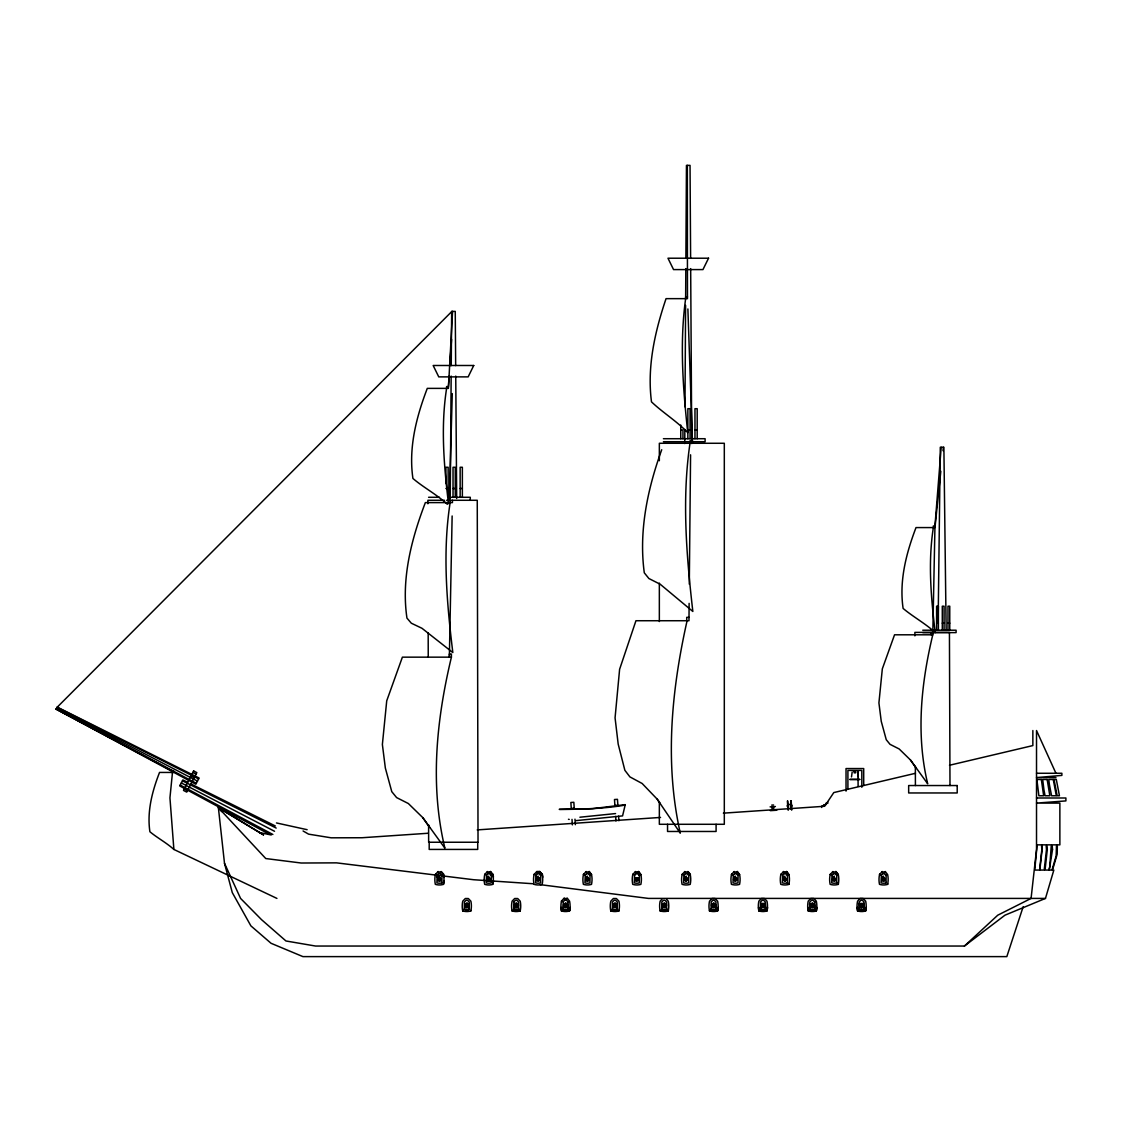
<?xml version="1.0" encoding="UTF-8"?>
<svg xmlns="http://www.w3.org/2000/svg" width="1122" height="1122" viewBox="0 0 1122 1122"><rect width="100%" height="100%" fill="white"/><g stroke="black" fill="none" stroke-linecap="round" stroke-linejoin="round"><path stroke-width="1.5" d="M568.237 907.74L568.069 901.555M765.639 907.74L765.316 902.018L763.675 900.293L762.175 900.279L760.534 901.99L760.393 909.437A9.299 9.257 18.1 0 0 765.386 909.465L765.527 909.002A9.299 9.257 18.1 0 1 760.548 908.974L760.393 909.437M809.677 903.911L809.747 909.437A9.299 9.257 18.1 0 0 814.74 909.465L814.881 909.002A9.299 9.257 18.1 0 1 809.902 908.974L809.747 909.437M814.993 907.74L814.824 901.555M859.017 903.911L859.101 909.437A9.299 9.257 18.1 0 0 864.08 909.465L864.235 909.002A9.299 9.257 18.1 0 1 859.256 908.974L859.101 909.437M864.347 907.74L864.024 902.018L862.383 900.293L860.883 900.279L859.228 901.99L858.877 904.36M684.757 443.541L684.841 429.544M684.981 406.809L685.598 305.338M685.64 298.34L685.822 268.607M685.879 258.102L686.454 165.383L690.044 165.383L690.619 258.102M450.231 498.477L451.156 376.08M451.24 365.59L451.661 311.397L455.252 311.397L455.672 365.59M687.085 620.732C671.475 690.409 664.476 762.834 680.297 833.155L657.254 799.215L642.149 783.493L629.919 776.901L624.87 770.309L618.18 744.068L615.066 717.828L619.61 669.287L635.95 620.732L688.978 620.732L689.118 603.37M689.301 584.141L690.577 454.817M938.118 623.425L940.292 447.271L943.883 447.271L946.155 630.396M449.389 655.416L452.138 515.98M941.19 447.271L934.963 525.966L932.775 634.8C921.12 683.564 915.861 734.503 927.698 783.787L910.461 759.973L899.171 748.963L890.027 744.335L886.254 739.707L881.247 721.306L878.919 702.905L882.327 668.852L894.543 634.8L932.775 634.8M449.347 500.426L452.264 393.584M452.559 311.397L448.407 388.38L427.286 388.38C416.374 416.921 408.394 447.748 412.924 478.463C423.555 487.593 436.738 494.423 447.355 504.297M449.109 376.08L448.407 386.571L446.598 386.571L446.598 388.38C440.623 426.641 443.933 465.448 448.491 503.68M449.81 365.59L451.577 339.363M172.479 772.441L169.941 797.84L173.882 849.452L276.924 898.413M934.963 525.966L933.35 525.966L933.35 527.578C927.908 562.417 931.022 597.76 935.229 632.556C925.299 623.397 913.112 616.876 903.112 608.433C899.059 580.859 906.225 553.202 916.015 527.578L934.963 527.578L940.811 471.226M942.999 450.693L943.364 447.271M851.5 776.915L852.173 772.076M436.823 877.334L437.187 874.95L436.907 882.86A9.299 9.285 18.1 0 0 441.886 882.902L442.04 882.439M441.886 882.902L441.984 874.978M469.277 909.465L469.22 902.018L467.579 900.293L466.079 900.279L464.424 901.99L464.298 909.437A9.299 9.257 18.1 0 0 469.277 909.465L469.431 909.002A9.299 9.257 18.1 0 1 464.438 908.974L464.298 909.437M486.541 874.95L486.261 882.86A9.299 9.285 18.1 0 0 491.24 882.902L491.324 874.978M513.918 901.527L513.652 909.437A9.299 9.257 18.1 0 0 518.63 909.465L518.785 909.002A9.299 9.257 18.1 0 1 513.792 908.974L513.652 909.437M518.63 909.465L518.56 902.018L516.933 900.293L515.433 900.279L513.778 901.99M535.881 874.95L535.615 882.86A9.299 9.285 18.1 0 0 540.594 882.902L540.678 874.978M563.272 901.527L562.992 909.437A9.299 9.257 18.1 0 0 567.984 909.465L568.125 909.002A9.299 9.257 18.1 0 1 563.146 908.974L562.992 909.437M567.984 909.465L568.391 907.291M585.235 874.95L584.955 882.86A9.299 9.285 18.1 0 0 589.948 882.902L590.032 874.978M617.324 909.465L617.268 902.018L615.627 900.293L614.127 900.279L612.472 901.99L612.346 909.437A9.299 9.257 18.1 0 0 617.324 909.465L617.479 909.002A9.299 9.257 18.1 0 1 612.5 908.974L612.346 909.437M634.589 874.95L634.309 882.86A9.299 9.285 18.1 0 0 639.288 882.902L639.386 874.978M666.678 909.465L666.622 902.018L664.981 900.293L663.481 900.279L661.826 901.99L661.7 909.437A9.299 9.257 18.1 0 0 666.678 909.465L666.833 909.002A9.299 9.257 18.1 0 1 661.854 908.974L661.7 909.437M683.943 874.95L683.663 882.86A9.299 9.285 18.1 0 0 688.642 882.902L688.726 874.978M716.032 909.465L715.962 902.018L714.335 900.293L712.835 900.279L711.18 901.99L711.053 909.437A9.299 9.257 18.1 0 0 716.032 909.465L716.439 907.291M733.297 874.95L733.017 882.86A9.299 9.285 18.1 0 0 737.996 882.902L738.08 874.978M765.386 909.465L765.793 907.291M782.637 874.95L782.357 882.86A9.299 9.285 18.1 0 0 787.349 882.902L787.504 882.439M787.349 882.902L787.434 874.978M809.523 904.36L809.874 901.99L811.529 900.279L813.029 900.293L814.67 902.018M814.74 909.465L815.147 907.291M831.991 874.95L831.711 882.86A9.299 9.285 18.1 0 0 836.703 882.902L836.844 882.439M836.703 882.902L836.788 874.978M864.08 909.465L864.487 907.291M881.345 874.95L881.065 882.86A9.299 9.285 18.1 0 0 886.043 882.902L886.198 882.439M886.043 882.902L886.142 874.978M451.409 657.155C436.472 719.665 429.74 784.993 444.901 848.176L422.812 817.643L408.338 803.52L396.613 797.588L391.774 791.655L385.351 768.065L382.378 744.475L386.725 700.815L402.391 657.155L451.409 657.155L451.409 654.07L449.347 654.07L449.347 657.155M221.763 811.613L218.383 807.658L263.488 834.88L218.383 807.658L224.498 863.309L240.571 898.413L261.58 919.703L285.956 940.979L315.562 946.042L964.443 946.042L1004.961 915.187L1045.466 898.413L1053.839 870.069L1052.492 870.069L1057.19 854.137L1057.345 844.852L1059.869 844.852L1059.869 803.1L1036.518 803.1L1065.9 800.912L1065.9 797.994L1036.518 797.994M661.714 449.74C647.576 488.94 638.628 531.085 644.294 572.809L648.895 578.531L660.199 584.239L692.835 611.462C686.468 555.671 681.769 499.122 689.988 443.274L689.988 440.834L692.428 440.834L692.428 443.274M1023.18 906.674L1006.827 956.617L302.94 956.617L271.061 943.293L250.893 925.874L232.282 892.593L224.498 863.309M444.06 880.854A23.31 23.253 18.1 0 1 443.611 883.912L443.456 884.374A13.618 13.59 18.1 0 1 435.336 884.332A23.31 23.253 18.1 0 1 435.378 874.585L435.518 874.122M435.378 874.585L438.099 871.485M437.033 875.412L438.842 873.253M441.83 875.441L440.343 873.267M443.456 884.374A23.31 23.253 18.1 0 0 443.499 874.627L441.1 871.499L443.653 874.178A23.31 23.253 18.1 0 1 444.088 877.25M470.988 910.489L470.847 910.952A13.604 13.548 18.1 0 1 462.713 910.91L462.867 910.447M492.853 874.627L490.454 871.499L492.853 874.627A23.31 23.253 18.1 0 1 492.81 884.374A13.618 13.59 18.1 0 1 484.676 884.332A23.31 23.253 18.1 0 1 484.718 874.585L484.872 874.122M484.718 874.585L487.439 871.485M486.387 875.412L488.196 873.253M491.184 875.441L489.697 873.267M512.067 910.91L512.221 910.447A13.604 13.548 18.1 0 0 520.342 910.489L520.187 910.952A13.604 13.548 18.1 0 1 512.067 910.91A23.38 23.282 18.1 0 1 512.109 901.162L514.675 898.512L517.691 898.54L520.229 901.204A23.38 23.282 18.1 0 1 520.187 910.952M534.072 874.585L536.793 871.485L539.808 871.499L542.207 874.627A23.31 23.253 18.1 0 1 542.164 884.374A13.618 13.59 18.1 0 1 534.03 884.332A23.31 23.253 18.1 0 1 534.072 874.585L534.226 874.122M535.741 875.412L537.536 873.253M540.524 875.441L539.037 873.267M542.207 874.627L539.808 871.499M570.158 907.432A23.38 23.282 18.1 0 1 569.696 910.489L569.541 910.952A13.604 13.548 18.1 0 1 561.421 910.91A23.38 23.282 18.1 0 1 561.463 901.162L561.617 900.7M561.463 901.162L564.184 898.063M563.118 901.99L564.927 899.83M561.421 910.91L561.575 910.447A23.38 23.282 18.1 0 1 561.14 907.375M567.914 902.018L566.428 899.83M569.541 910.952A23.38 23.282 18.1 0 0 569.583 901.204L567.185 898.077M591.546 874.627L589.148 871.499L591.546 874.627A23.31 23.253 18.1 0 1 591.504 884.374A13.618 13.59 18.1 0 1 583.384 884.332A23.31 23.253 18.1 0 1 583.426 874.585L583.58 874.122M583.426 874.585L586.147 871.485M585.095 875.412L586.89 873.253M589.877 875.441L588.391 873.267M610.775 910.91L610.915 910.447A13.604 13.548 18.1 0 0 619.049 910.489L618.895 910.952A13.604 13.548 18.1 0 1 610.775 910.91A23.38 23.282 18.1 0 1 610.817 901.162L613.383 898.512L616.385 898.54L618.937 901.204A23.38 23.282 18.1 0 1 618.895 910.952M640.9 874.627L638.502 871.499L640.9 874.627A23.31 23.253 18.1 0 1 640.858 884.374A13.618 13.59 18.1 0 1 632.738 884.332A23.31 23.253 18.1 0 1 632.78 874.585L632.92 874.122M632.78 874.585L635.501 871.485M634.435 875.412L636.244 873.253M639.231 875.441L637.745 873.267M660.115 910.91L660.269 910.447A13.604 13.548 18.1 0 0 668.403 910.489L668.249 910.952A13.604 13.548 18.1 0 1 660.115 910.91A23.38 23.282 18.1 0 1 660.157 901.162L661.882 899.395M690.409 874.178L690.254 874.627A23.31 23.253 18.1 0 1 690.212 884.374A13.618 13.59 18.1 0 1 682.078 884.332A23.31 23.253 18.1 0 1 682.12 874.585L682.274 874.122M682.12 874.585L684.855 871.485M683.789 875.412L685.598 873.253M688.585 875.441L687.099 873.267M690.254 874.627L687.856 871.499L689.553 873.281M717.743 910.489L717.603 910.952A13.604 13.548 18.1 0 1 709.469 910.91L709.623 910.447A13.604 13.548 18.1 0 0 717.743 910.489A23.38 23.282 18.1 0 0 718.206 907.432M711.053 909.437L711.194 908.974A9.299 9.257 18.1 0 0 716.187 909.002M739.608 874.627L737.21 871.499L739.608 874.627A23.31 23.253 18.1 0 1 739.566 884.374A13.618 13.59 18.1 0 1 731.432 884.332A23.31 23.253 18.1 0 1 731.474 874.585L731.628 874.122M731.474 874.585L734.195 871.485M733.143 875.412L734.938 873.253M737.925 875.441L736.439 873.267M767.56 907.432A23.38 23.282 18.1 0 1 767.097 910.489L766.943 910.952A13.604 13.548 18.1 0 1 758.823 910.91L758.977 910.447A23.38 23.282 18.1 0 1 758.542 907.375M789.061 883.912L788.906 884.374A13.618 13.59 18.1 0 1 780.786 884.332A23.31 23.253 18.1 0 1 780.828 874.585L780.982 874.122M780.828 874.585L783.549 871.485M782.497 875.412L784.292 873.253M787.279 875.441L785.793 873.267M788.948 874.627L786.55 871.499L788.948 874.627A23.31 23.253 18.1 0 1 788.906 884.374M816.914 907.432A23.38 23.282 18.1 0 1 816.451 910.489L816.297 910.952A13.604 13.548 18.1 0 1 808.177 910.91L808.317 910.447A23.38 23.282 18.1 0 1 807.896 907.375M838.414 883.912L838.26 884.374A13.618 13.59 18.1 0 1 830.14 884.332A23.31 23.253 18.1 0 1 830.182 874.585L830.336 874.122M830.182 874.585L832.903 871.485M831.837 875.412L833.646 873.253M836.633 875.441L835.147 873.267M838.302 874.627L835.904 871.499L838.302 874.627A23.31 23.253 18.1 0 1 838.26 884.374M866.254 907.432A23.38 23.282 18.1 0 1 865.805 910.489L865.651 910.952A13.604 13.548 18.1 0 1 857.517 910.91L857.671 910.447A23.38 23.282 18.1 0 1 857.236 907.375M887.768 883.912L887.614 884.374A13.618 13.59 18.1 0 1 879.494 884.332A23.31 23.253 18.1 0 1 879.536 874.585L879.676 874.122M879.536 874.585L882.257 871.485M881.191 875.412L883 873.253M885.987 875.441L884.501 873.267M887.614 884.374A23.31 23.253 18.1 0 0 887.656 874.627L885.258 871.499M438.113 877.965L437.959 880.686L440.609 880.7L441.1 879.213M437.846 879.213L438.267 878.077L440.455 878.091L440.273 880.391M437.875 879.396L439.291 877.993L440.694 879.41M464.606 905.089L466.962 902.761L469.305 905.117M465.504 904.528L465.35 907.249L468 907.277L467.972 904.542L465.364 904.613M465.644 904.655L465.812 906.814M465.265 905.959L466.682 904.57L468.07 905.973M467.523 906.828L467.874 905.973M467.664 906.969L467.79 904.753M468.491 905.791L466.668 907.375M487.467 877.965L487.635 880.377M487.228 879.396L488.701 877.741M487.425 879.396L487.775 878.54M489.487 880.251L488.645 878.189M489.627 880.391L489.753 878.175L488.715 877.642M490.258 879.199L488.631 880.602M490.454 879.213L489.963 880.7L487.313 880.686L487.327 878.035L488.701 877.46M513.96 905.089L516.316 902.761L518.659 905.117M514.858 904.528L514.844 907.011L517.312 907.025M514.619 905.959L514.998 904.655M517.018 906.969L517.018 904.977L515.026 904.977M517.635 905.763L516.022 907.375M517.831 905.791L516.022 907.81L514.157 905.931L516.092 904.023L517.901 905.945M536.821 877.965L536.667 880.686L539.317 880.7L539.289 877.979L536.681 878.035M536.554 879.213L538.055 877.642M536.582 879.396L537.985 877.993L539.387 879.41M538.841 880.251L538.841 878.554M538.981 880.391L539.149 878.091M539.794 879.213L538.041 880.952L536.302 879.199M563.314 905.089L565.67 902.761L567.998 905.117M564.198 904.528L564.057 907.249L566.708 907.277L566.68 904.542L564.38 904.739M563.945 905.791L564.352 904.655M563.959 905.959L565.376 904.57L566.778 905.973M564.52 905.117L565.362 907.179L566.989 905.763L566.54 904.669M566.231 906.828L565.376 904.767M567.185 905.791L565.362 907.375M586.161 877.965L586.021 880.686L588.671 880.7L589.148 879.213M585.936 879.396L586.315 878.077M588.321 880.391L588.335 878.414L586.343 878.4M612.654 905.089L615.01 902.761L617.352 905.117M613.552 904.528L613.397 907.249L616.048 907.277L616.539 905.791M613.313 905.959L613.706 904.655M613.51 905.959L614.73 904.767L615.571 906.828M615.712 906.969L615.894 904.669L613.734 904.739M635.515 877.965L635.501 880.433L636.749 880.952L638.502 879.213M635.276 879.396L636.118 877.67M635.473 879.396L636.693 878.189L637.534 880.251M637.675 880.391L637.857 878.091L635.697 878.161M662.008 905.089L664.364 902.761L666.706 905.117M662.906 904.528L662.387 905.763L664.126 907.53L665.893 905.791M662.667 905.959L664.14 904.304M665.066 906.969L665.627 905.805L664.14 904.023L662.204 905.931L662.751 907.249L665.402 907.277L665.388 904.542M684.869 877.965L684.168 879.353L686.047 881.233L687.926 879.382L686.061 877.488M685.023 878.077L685.037 880.377M684.63 879.396L685.472 877.67M687.169 879.396L685.107 878.526L686.902 878.554L686.033 880.602M687.029 880.391L687.211 878.091L685.051 878.161M687.856 879.213L686.089 880.952L684.35 879.199M711.362 905.089L713.718 902.761L716.06 905.117M712.26 904.528L712.105 907.249L714.756 907.277L714.728 904.542L712.119 904.613M711.993 905.791L712.4 904.655M712.021 905.959L713.438 904.57L714.826 905.973M714.279 906.828L714.63 905.973M714.419 906.969L715.051 905.763M715.233 905.791L713.48 907.53L711.741 905.763M734.223 877.965L734.209 880.433L735.443 880.952M733.984 879.396L735.471 877.642M734.826 877.67L734.531 880.251M736.383 880.391L736.383 878.414L735.401 877.993M737.21 879.213L735.387 881.233L733.522 879.353L735.457 877.46L737.28 879.382M760.716 905.089L761.403 903.434L764.727 903.462L764.713 906.772M761.6 904.528L761.6 907.011L764.068 907.025M761.375 905.959L761.754 904.655M761.572 905.959L762.778 904.767L763.984 905.973M764.587 905.791L764.11 907.277L761.459 907.249L761.459 904.613L764.124 904.627M783.577 877.965L782.876 879.353L784.741 881.233L786.62 879.382L784.755 877.488M783.717 878.077L783.745 880.377M783.338 879.396L784.166 877.67M783.535 879.396L785.596 878.554L784.741 880.602M785.737 880.391L786.354 879.199L784.797 877.741M786.55 879.213L784.797 880.952L783.058 879.199M810.435 905.763L810.954 904.528M810.715 905.959L811.136 904.739M812.973 906.828L812.132 904.767L811.262 906.814M813.113 906.969L813.296 904.669L811.108 904.655M813.422 907.025L813.941 905.791M832.917 877.965L832.762 880.686L835.427 880.7L835.904 879.213M832.678 879.396L834.151 877.741M833.52 877.67L833.225 880.251L835.245 880.279M834.936 880.251L834.95 878.554L833.099 878.4M835.077 880.391L835.708 879.199L834.165 877.642M859.606 905.931L860.308 904.528M860.041 905.791L860.462 904.655M860.069 905.959L861.486 904.57L862.888 905.973M862.692 905.973L861.472 907.179L859.999 905.749M862.467 906.969L862.594 904.753M863.295 905.791L862.776 907.025L860.293 907.011M863.407 906.772L863.421 903.462L860.111 903.434L859.41 905.089L860.153 907.249L861.486 907.81L863.365 905.945L862.79 904.542L860.167 904.613M882.271 877.965L882.439 880.377M882.032 879.396L882.453 878.161L884.613 878.091L884.599 880.279L883.435 880.798M882.229 879.396L882.874 877.67M884.431 880.391L884.992 879.227M885.258 879.213L884.767 880.7L882.116 880.686L882.13 878.035L883.519 877.46M56.1 709.146L57.18 707.07L199.071 777.995L195.859 784.222L56.1 709.146L171.778 770.66L173.559 770.66L173.559 772.441L159.534 772.441C152.227 791.206 146.87 811.515 149.899 831.753C157.375 837.952 166.449 842.72 173.882 849.452M451.9 311.397L57.026 707.379L198.608 778.906M964.443 946.042L997.767 915.187L1031.076 898.413L1036.518 849.578L1036.518 730.534L1055.942 773.268M771.698 805.119L773.591 804.993M437.917 876.871L439.572 876.184M437.973 878.035L439.361 877.46L441.17 879.382M438.436 878.54L440.497 879.41L439.277 880.602L438.071 879.396M440.413 879.396L438.702 879.382M440.441 880.279L438.253 880.265M440.581 880.447L439.333 880.952L437.594 879.199M487.271 876.871L488.926 876.184M487.649 878.4L489.627 878.414M489.767 879.396L488.056 879.382M488.631 880.798L489.935 880.447M465.686 904.739L466.738 904.304M536.611 876.871L538.28 876.184M467.832 906.857L465.644 906.842L464.985 905.763M537.985 878.189L537.129 880.251M539.121 879.396L537.41 879.382M539.149 880.279L536.961 880.265M515.026 904.739L517.13 904.753M585.965 876.871L587.633 876.184M586.021 878.035L587.409 877.46M586.343 878.161L587.395 877.741L588.882 879.227L587.325 880.798M516.022 907.179L516.877 906.828M587.325 880.602L588.194 880.251M588.629 880.447L586.161 880.433L585.642 879.199M564.057 904.613L566.708 904.627M635.697 878.4L637.689 878.414M567.311 906.772L563.987 906.758M637.815 879.396L635.753 878.526M637.843 880.279L635.655 880.265M613.411 904.613L614.8 904.023L616.609 905.945M613.734 904.977L615.726 904.977M684.672 876.871L686.327 876.184M684.729 878.035L686.103 877.46M685.051 878.4L687.043 878.414L687.449 879.41M614.716 907.375L615.88 906.857M616.02 907.025L613.538 907.011M686.033 880.798L687.197 880.279M663.088 904.977L665.08 904.977L665.486 905.973M664.084 904.767L663.214 906.814M734.012 876.871L735.681 876.184M734.405 878.4L735.457 877.741M734.531 878.54L735.401 878.189M664.07 907.375L665.234 906.857M736.523 879.396L734.461 878.526M735.387 880.602L736.551 880.279L736.509 878.175M736.691 880.447L734.363 880.265M712.428 904.739L714.546 904.753M712.568 905.117L714.279 905.117M783.366 876.871L785.035 876.184M783.437 878.035L784.811 877.46M783.745 878.161L784.811 877.642M783.745 878.4L785.737 878.414L786.143 879.41M713.424 907.375L714.588 906.857M785.877 879.396L783.815 878.526M784.727 880.798L785.905 880.279M761.782 904.739L763.942 904.669L764.657 905.945M761.782 904.977L763.773 904.977L763.759 906.969L763.942 904.669M832.72 876.871L834.389 876.184M832.776 878.035L834.165 877.46L835.974 879.382M761.291 905.749L761.782 906.955L763.633 906.828M762.764 907.375L763.942 906.857M835.231 879.396L833.169 878.526M835.385 880.447L833.057 880.265M811.136 904.977L812.188 904.304M882.074 876.871L883.729 876.184M882.453 878.4L884.445 878.414L884.851 879.41M812.118 907.179L813.282 906.857M812.118 907.375L814.067 906.772L814.754 905.117L812.426 902.761L810.056 905.089L812.188 907.53M883.435 880.602L884.655 879.41L882.509 878.526L884.304 878.554M884.739 880.447L882.257 880.433M860.49 904.739L861.556 904.206M860.63 905.117L861.486 904.767M861.472 907.375L862.636 906.857M915.468 773.296L833.8 792.567L824.642 806.269L723.381 813.155M949.493 765.26L1032.857 745.583L1032.857 730.534M559.499 809.509C581.462 809.186 603.51 808.864 625.15 805.091L622.57 815.89L576.217 820.617M579.906 817.223L615.557 813.576M571.266 808.429L574.24 808.219M614.898 805.456L617.871 805.259L617.465 799.327L614.491 799.523L614.954 806.325M770.113 806.872L775.386 806.522M428.338 833.239L361.999 837.741L331.172 837.811L308.592 834.151L303.08 830.981M477.229 829.901L660.535 817.433M770.337 810.659L776.803 810.224M625.263 804.628L592.598 808.667L559.317 809.243M687.463 296.825L685.64 296.825L685.64 298.648C679.497 343.164 683.003 388.17 687.758 432.643C676.678 421.073 662.681 412.559 651.489 401.858C646.931 366.838 654.883 331.691 666.047 298.648L687.463 298.648L687.351 165.383M680.745 429.936L682.961 429.936L682.961 438.716M687.856 429.936L690.072 429.936M694.967 429.936L697.197 429.936M663.411 438.716L705.107 438.716L705.107 441.717L663.411 441.717M445.911 488.505L448.141 488.505M453.036 488.505L455.252 488.505M460.146 488.505L462.362 488.505M428.59 497.284L439.375 497.284M447.959 497.284L470.272 497.284L470.272 500.286M444.522 500.286L427.889 500.286L427.889 503.778M446.612 500.286L477.257 500.286L478.028 842.243L428.646 842.243L428.604 824.796M688.978 617.338L686.72 617.338L686.72 620.732M936.604 623.187L938.385 623.187M942.298 623.187L944.079 623.187M947.992 623.187L949.759 623.187M922.747 630.213L956.098 630.213L956.098 632.612L922.747 632.612M1036.518 773.268L1061.875 773.268L1061.875 775.4L1036.518 777.588L1055.942 777.588M849.971 779.285L859.761 779.285M849.971 779.608L859.761 779.608M1045.466 898.413L648.446 898.413L540.145 884.641M882.102 871.948L885.104 871.962M832.748 871.948L835.764 871.962M783.394 871.948L786.41 871.962M734.054 871.948L737.056 871.962M684.701 871.948L687.702 871.962M635.347 871.948L638.348 871.962M585.993 871.948L589.008 871.962M882.846 873.715L884.346 873.715M536.639 871.948L539.654 871.962M833.492 873.715L834.992 873.715M487.299 871.948L490.3 871.962M784.138 873.715L785.638 873.715M437.945 871.948L440.946 871.962M734.798 873.715L736.298 873.715M685.444 873.715L686.945 873.715M636.09 873.715L637.591 873.715M586.736 873.715L588.237 873.715M537.396 873.715L538.897 873.715M488.042 873.715L489.543 873.715M438.688 873.715L440.189 873.715M564.029 898.512L567.045 898.54M564.773 900.279L566.273 900.293M533.259 883.757L473.708 879.732L336.558 862.86L301.173 863.014L265.774 858.554L218.383 807.658M568.475 819.27L569.205 819.397M259.364 832.496L271.244 834.978M276.475 822.945L307.133 829.691M883.463 877.488L885.328 879.382M882.411 880.265L883.505 880.728M834.095 878.189L835.497 879.41M834.151 880.952L832.398 879.199M861.5 904.066L862.818 904.627M783.745 880.265L784.797 880.714M812.132 904.57L813.534 905.973M810.743 906.758L812.398 907.446M735.401 877.488L736.733 878.049M761.922 906.814L762.764 907.179M685.009 880.265L686.103 880.728M713.494 907.305L711.951 905.749M635.823 880.251L636.679 880.602M664.098 904.066L665.416 904.627M587.353 877.488L589.218 879.382M586.764 879.382L588.475 879.396L588.194 878.554L586.119 879.396L587.381 880.714M614.786 907.305L613.033 905.763M537.999 877.488L539.331 878.049M565.432 907.53L563.679 905.763M488.659 877.488L490.524 879.382M487.607 880.265L488.701 880.728M487.453 880.433L488.687 880.952M516.078 907.305L514.535 905.749M466.682 904.066L468.014 904.627M465.49 907.011L466.724 907.53M187.584 782.286L182.886 779.944L179.758 785.961L269.112 834.137M190.726 783.843L275.311 825.96M182.423 780.828L276.194 828.078M192.872 772.399L196.084 774.068M191.035 775.947L194.246 777.616M56.633 708.108L197.472 781.108M181.329 782.96L274.539 831.276M184.289 788.976L187.5 790.645M56.254 708.852L196.322 783.31M180.221 785.091L272.884 834.473M666.594 899.423L668.291 901.204A23.38 23.282 18.1 0 1 668.249 910.952M910.461 759.973L916.295 768.388M422.812 817.643L429.544 827.363M657.254 799.215L660.002 803.45M882.004 879.213L882.579 880.251M860.265 905.959L860.616 906.814M832.608 879.171L833.085 880.377M810.645 905.749L811.122 906.955M733.914 879.171L734.391 880.377M714.602 904.669L714.966 905.805M712.218 905.959L712.568 906.814M684.827 879.396L685.177 880.251M664.939 905.117L664.07 907.179L662.597 905.749M637.801 878.175L638.095 879.41M635.206 879.171L635.683 880.377M615.838 904.753L616.132 905.973M613.243 905.749L613.86 906.814M585.852 879.171L586.343 880.377M563.889 905.749L564.38 906.955M536.512 879.171L536.989 880.377M517.186 904.669L517.565 905.805M517.228 905.973L516.022 904.767L515.166 906.814M487.2 879.213L487.775 880.251M437.804 879.171L438.281 880.377M859.003 907.249L859.256 908.974M809.663 907.249L809.902 908.974M760.309 907.249L760.548 908.974M562.907 907.249L563.146 908.974M857.573 772.076L858.246 776.915M791.15 809.018L790.561 804.39L788.443 804.53L788.486 809.186M791.908 805.175L791.964 806.171M791.178 800.785L791.795 809.972M790.8 800.813L791.389 809.649M787.77 801.01L788.373 809.86M787.378 801.038L787.981 809.888M787.223 805.498L787.293 806.494M773.689 806.634L773.801 808.261L771.936 808.387L771.824 806.76M618.615 816.199L618.923 820.785M615.641 816.395L615.95 820.995M574.296 809.102L573.833 802.286L570.86 802.496L571.322 809.299M574.983 819.158L575.362 824.67M572.01 819.369L572.374 824.866M687.884 308.971L692.428 440.834M455.742 376.08L456.682 498.477M690.675 268.607L691.755 443.541M949.983 785.54L949.436 632.387L914.879 632.387L914.893 635.865M915.356 766.396L915.412 785.54M428.183 632.878L428.239 657.31M949.759 630.213L949.759 606.203L947.992 606.203L947.992 630.213M944.079 630.213L944.079 606.203L942.298 606.203L942.298 630.213M938.385 630.213L938.385 606.203L936.604 606.203L936.604 630.213M931.162 632.387L931.162 634.8M863.702 785.47L863.702 768.556L846.03 768.556L846.03 791.122M861.822 787.265L861.822 770.435L847.909 770.435L847.909 788.906M858.021 770.87L858.106 786.396M827.741 801.992L827.741 803.352L825.708 803.352L825.708 804.726L823.688 804.726L823.688 806.101L821.669 806.101L821.669 807.475M716.088 824.291L716.088 831.472L667.548 831.472L667.548 824.291M697.197 438.716L697.197 408.703L694.967 408.703L694.967 438.716M690.072 438.716L690.072 408.703L687.856 408.703L687.856 438.716M680.745 425.028L680.745 438.716M659.343 460.749L659.343 443.274L724.307 443.274L724.307 824.291L659.343 824.291L659.343 801.571M659.343 583.103L659.343 621.546M477.72 842.243L477.72 849.424L429.193 849.424L429.193 842.243M462.362 497.284L462.362 467.271L460.146 467.271L460.146 497.284M455.252 497.284L455.252 467.271L453.036 467.271L453.036 497.284M452.447 500.286L452.447 502.6L425.364 502.6C411.381 539.191 401.157 578.714 406.949 618.096L411.311 623.201L421.984 628.292L452.825 652.555C446.808 602.851 442.377 552.361 450.146 502.6L450.146 500.286M448.141 497.284L448.141 467.271L445.911 467.271L445.911 483.61M171.778 770.66L171.778 772.441M569.696 910.489A13.604 13.548 18.1 0 1 561.575 910.447M717.603 910.952A23.38 23.282 18.1 0 0 717.645 901.204L715.093 898.54L712.091 898.512L709.511 901.162A23.38 23.282 18.1 0 0 709.469 910.91M767.097 910.489A13.604 13.548 18.1 0 1 758.977 910.447M766.943 910.952A23.38 23.282 18.1 0 0 766.985 901.204L764.447 898.54L761.431 898.512L758.865 901.162A23.38 23.282 18.1 0 0 758.823 910.91M865.805 910.489A13.604 13.548 18.1 0 1 857.671 910.447M865.651 910.952A23.38 23.282 18.1 0 0 865.693 901.204L863.141 898.54L860.139 898.512L857.573 901.162A23.38 23.282 18.1 0 0 857.517 910.91M816.451 910.489A13.604 13.548 18.1 0 1 808.317 910.447M816.297 910.952A23.38 23.282 18.1 0 0 816.339 901.204L813.787 898.54L810.785 898.512L808.219 901.162A23.38 23.282 18.1 0 0 808.177 910.91M468.435 911.008A13.604 13.548 18.1 0 1 465.42 910.994M470.847 910.952A23.38 23.282 18.1 0 0 470.889 901.204L468.337 898.54L465.335 898.512L462.755 901.162A23.38 23.282 18.1 0 0 462.713 910.91M542.347 874.178A23.31 23.253 18.1 0 1 542.782 877.25M492.993 874.178A23.31 23.253 18.1 0 1 493.428 877.25M493.414 880.854A23.31 23.253 18.1 0 1 492.951 883.912M1037.121 844.852L1034.764 870.069L1039.561 870.069L1041.833 849.578L1041.482 844.852L1037.121 844.852M1042.114 849.578L1039.828 870.069L1044.189 870.069L1046.475 849.578L1046.125 844.852L1041.763 844.852L1042.114 849.578M1047.303 849.578L1045.031 870.069L1048.775 870.069L1049.757 866.745L1051.314 844.852L1046.952 844.852L1047.303 849.578M1052.506 849.578L1049.294 870.069L1051.973 870.069L1056.153 855.89L1056.503 844.852L1052.156 844.852L1052.506 849.578M854.137 771.333L854.137 772.82L855.609 772.82L855.609 771.333L854.137 771.333M635.375 878.035L635.361 880.686L638.011 880.7L637.997 877.979L635.375 878.035M810.813 904.613L810.799 907.249L813.464 907.277L813.436 904.542L810.813 904.613M473.736 365.492L468.155 376.88L438.758 376.88L433.162 365.492L473.736 365.492M708.543 258.214L702.947 269.589L673.551 269.589L667.969 258.214L708.543 258.214M193.629 770.94L183.517 790.435L186.743 792.104L196.841 772.609L193.629 770.94M1041.342 779.481L1036.868 779.481L1038.888 795.764L1043.656 795.764L1041.342 779.481M1047.163 779.481L1042.675 779.481L1043.993 790.14L1045.073 795.764L1049.841 795.764L1047.163 779.481M1053.263 779.481L1048.775 779.481L1049.393 784.474L1051.566 795.764L1056.335 795.764L1053.263 779.481M1056.307 779.481L1054.035 779.481L1057.162 795.764L1059.448 795.764L1056.307 779.481M957.206 785.54L908.666 785.54L908.666 792.959L957.206 792.959L957.206 785.54"/></g></svg>
